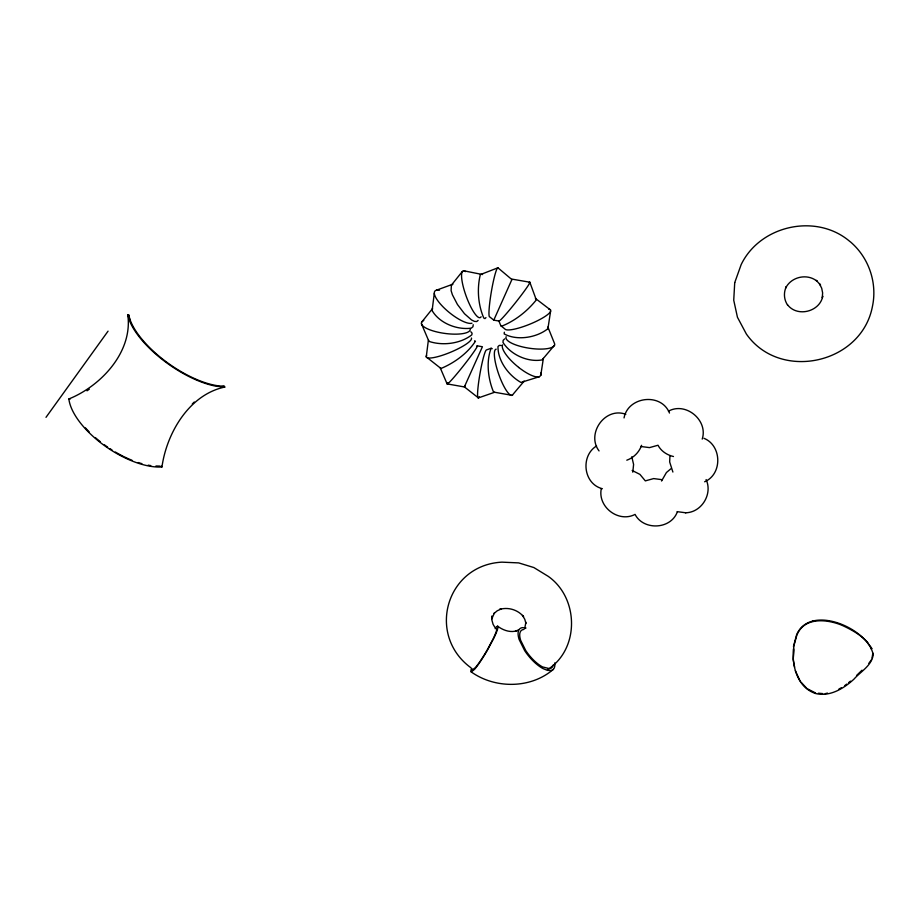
<?xml version="1.0" encoding="UTF-8"?>
<svg xmlns="http://www.w3.org/2000/svg" width="920" height="920" viewBox="0 0 920 920"><rect width="100%" height="100%" fill="white"/><g stroke="black" fill="none" stroke-linecap="round" stroke-linejoin="round"><path stroke-width="1.38" d="M525.895 622.231L524.653 628.797M493.787 320.137L512.072 279.139L529.816 282.21L536.314 299.909C527.321 311.155 515.177 320.781 501.791 326.151L500.848 325.749L498.904 321.022L493.787 320.137L489.716 316.894A24.886 2.507 -80.4 0 1 491.268 292.215A24.886 2.507 -80.4 0 1 497.927 267.8L511.991 279.645M601.278 488.738C597.517 506.966 618.585 523.054 635.053 514.406C643.551 530.713 670.749 529.552 677.258 512.049M793.442 648.933C791.752 666.068 797.502 687.711 815.775 693.577C830.058 696.9 843.686 688.539 853.817 679.293C860.533 671.6 871.619 665.85 873.206 654.833C868.687 628.9 810.612 603.014 796.662 634.616L793.534 646.196L794.063 650.428L793.144 659.387L794.604 667.184M669.932 456.055L669.668 461.966L672.899 472.052M504.321 332.223L504.206 333.914C516.925 340.986 536.716 337.732 547.917 328.681L550.574 311.339M161.954 466.957C166.692 432.986 189.221 394.53 224.79 387.055L224.158 386.228A66.412 26.979 35.2 0 1 165.818 361.525A66.412 26.979 35.2 0 1 128.823 315.065L127.753 314.628C133.055 351.624 101.303 385.848 68.873 398.958A64.4 29.808 34.1 0 0 103.834 445.153A64.4 29.808 34.1 0 0 161.954 466.957L161.345 466.129M421.463 323.828L428.386 340.066L426.259 356.914L440.979 368.494C454.308 362.952 467.555 353.326 475.444 341.228L474.628 340.779M473.225 324.714L472.949 326.749L471.27 328.164C457.033 330.13 439.438 323.219 432.112 310.569L434.286 293.365M501.4 345.46L499.284 345.391L497.961 346.598C497.858 361.054 508.668 375.475 520.973 382.444L539.465 376.671L540.764 375.372L543.363 358.397L554.553 345.149M432.112 310.569L432.549 308.591L421.808 321.977M872.056 658.076L872.85 653.119M462.323 271.526L451.363 285.177L451.11 290.651L452.41 294.791L457.435 304.462L464.462 313.697L471.534 319.953L474.455 321.391L476.698 321.54L478.112 320.424M793.592 646.944L796.731 635.536C803.793 616.768 826.793 619.068 841.777 625.197C851.264 629.533 860.602 634.662 867.721 642.494C867.433 643.402 873.954 649.831 871.171 648.784L871.688 648.519M624.047 417.921C627.992 396.382 661.216 392.391 669.484 413.046M632.787 472.19L633.604 464.473L631.787 456.78M641.596 445.303C639.227 452.145 633.661 457.792 626.796 460.195M661.549 481.022L666.413 472.546L670.875 468.774M702.213 439.104C708.365 420.371 685.814 401.546 668.449 411.171M512.072 395.335L494.638 392.265L478.4 397.9L464.381 386.883L482.413 346.748L477.388 345.862M440.979 368.494L440.289 367.942L447.097 383.893L464.485 386.963L465.198 385.675M494.546 612.628L491.866 618.757L491.935 615.986L491.924 620.218L493.108 624.381L495.42 628.188M46 417.335L108.054 331.154M868.848 663.331L871.55 659.651M813.441 620.701L812.728 620.735M862.017 670.197L856.531 675.51M543.363 358.397L541.96 359.938C527.723 362.434 510.646 354.648 502.987 342.424L503.159 340.331L504.7 338.87M492.246 348.691L491.13 348.277C485.978 361.663 488.037 378.833 493.534 392.023L494.638 392.265M523.02 382.375L524.17 381.122L513.199 394.116A24.426 5.669 70.7 0 1 499.583 376.602A24.426 5.669 70.7 0 1 496.167 349.151M192.291 403.949L194.281 402.028M485.967 317.618L484.943 318.596L483.782 318.044C478.055 304.75 476.87 288.684 480.32 274.631L497.927 267.8M596.551 445.97C580.232 455.952 583.291 483.989 602.393 488.716M493.844 613.651L497.179 610.822L501.273 608.925L499.64 609.385C508.208 606.832 517.96 609.81 523.618 616.733L522.468 615.422L524.779 619.275L525.952 623.495M547.457 669.691C579.784 649.221 579.048 597.988 548.205 576.334L533.853 567.548L518.707 562.902L501.94 562.154C446.28 564.972 426.27 634.869 470.729 667.621M553.346 669.311C530.909 688.838 495.155 688.988 471.235 671.922A26.783 3.151 -59.8 0 1 471.523 668.288M844.813 685.572L846.722 684.1M848.619 682.617L850.529 681.133M87.032 390.816L89.32 389.171M451.363 285.177L452.881 284.2L436.528 290.156M838.902 689.068L841.42 687.723M496.248 626.842L497.559 626.175C503.091 630.257 510.163 632.891 516.994 630.752L515.212 631.361L518.512 629.844M495.224 628.751L496.421 628.153A24.449 2.875 -59.8 0 1 493.039 639.055L487.358 649.716A23.897 2.817 -59.8 0 1 475.375 667.609L472.385 669.921A24.449 2.886 -59.8 0 1 472.098 668.943M704.616 481.781C722.522 474.202 721.993 445.602 703.972 438.311M471.235 671.922L474.501 669.404A26.174 3.082 -59.8 0 0 487.634 649.784L493.867 638.089A26.783 3.151 -59.8 0 0 497.559 626.175M491.13 348.277L486.438 349.933A24.369 2.415 -80.1 0 0 479.239 378.154A24.369 2.415 -80.1 0 0 479.228 396.704M825.148 693.692L827.448 693.094M685.492 512.785C701.557 512.635 712.885 494.005 706.1 479.584M220.478 386.745L224.158 386.228M155.952 465.991L159.999 466.095M677.143 511.647L685.86 512.797M818.397 693.208L822.664 693.588M224.79 387.055L216.729 386.32A67.654 27.485 35.2 0 1 129.869 321.551L127.753 314.628M526.01 628.015L522.479 627.635A26.726 10.534 51.1 0 0 519.167 639.595L524.688 650.67A26.116 10.304 51 0 0 543.087 668.633L547.354 670.335L550.85 670.565A26.726 10.534 51 0 0 554.771 662.894M463.668 270.767L482.54 274.551M535.394 298.402L550.482 309.936M625.818 414.31C605.164 406.559 585.971 433.676 599.046 450.915M640.711 446.476L649.531 447.614L658.007 445.245C661.043 451.133 667.103 455.089 673.474 456.527M632.144 470.453L639.918 474.375L645.322 480.884L653.66 478.584L662.354 479.722M68.873 398.958L69.931 399.349M815.545 692.967L806.978 688.585L801.136 682.26M518.569 367.448L523.779 371.093A24.529 7.452 40 0 0 539.465 376.671M500.848 325.749L504.919 328.992A24.725 5.106 -22.1 0 0 533.692 322.529A24.725 5.106 -22.1 0 0 548.849 309.189M787.485 304.704C797.099 317.549 819.835 311.868 822.768 296.194L822.261 297.712L822.63 292.905L821.686 288.19L819.49 283.9L820.559 285.039L816.201 280.324L817.109 281.29C807.438 273.171 791.315 276.655 785.726 287.925L786.301 286.661C783.449 292.491 783.886 299.609 787.554 304.991M470.844 331.729L472.075 333.166L471.834 334.857C460.494 343.7 443.072 345.909 429.479 341.55L428.386 340.066M800.078 680.984L795.328 670.692M128.811 315.065L129.835 320.217M547.917 328.681L547.871 327.002L554.403 343.217A24.621 7.268 8.6 0 1 530.564 348.404A24.621 7.268 8.6 0 1 506.172 336.697M553.104 665.16A24.403 9.614 51 0 1 549.596 668.679L542.512 666.908A23.851 9.407 51 0 1 525.734 650.52L520.697 640.423A24.392 9.614 51.1 0 1 523.698 629.487M476.801 345.989A24.38 1.472 -51.7 0 1 462.288 367.229A24.38 1.472 -51.7 0 1 447.66 382.582M471.419 338.031A24.472 4.991 -22.7 0 1 447.729 353.383A24.472 4.991 -22.7 0 1 426.638 355.361M470.131 328.509A24.644 7.21 7.7 0 1 441.68 332.936A24.644 7.21 7.7 0 1 423.775 320.424M471.948 323.242A24.805 7.532 39.1 0 1 442.945 306.751A24.805 7.532 39.1 0 1 439.495 290.214M481.102 316.767A24.897 5.819 70 0 1 465.554 294.411A24.897 5.819 70 0 1 465.554 271.607M529.011 282.589A24.817 1.518 -51.5 0 1 517.212 300.483A24.817 1.518 -51.5 0 1 498.904 321.022M518.65 367.356A24.529 7.452 40 0 1 502.573 344.908M540.903 372.887A24.529 7.452 40 0 1 540.833 375.291M150.776 465.6A63.204 29.256 34.1 0 1 148.201 465.152M141.864 463.645A63.204 29.256 34.1 0 1 138.207 462.541M131.997 460.276A63.204 29.256 34.1 0 1 124.384 456.883M123.257 456.331A63.204 29.256 34.1 0 1 115.356 452.03M112.033 449.995A63.204 29.256 34.1 0 1 109.825 448.58M107.64 447.12A63.204 29.256 34.1 0 1 104.443 444.854M100.28 441.703A63.204 29.256 34.1 0 1 95.323 437.586M89.136 431.791A63.204 29.256 34.1 0 1 85.399 427.846M734.723 282.647L733.734 300.219L737.449 317.273L746.35 333.994C779.585 381.489 860.177 364.285 872.137 307.912L872.459 306.348C877.427 282.785 868.859 257.761 850.644 242.064L849.597 241.258C816.201 212.934 760.127 225.25 741.175 264.569L734.723 282.647"/></g></svg>
